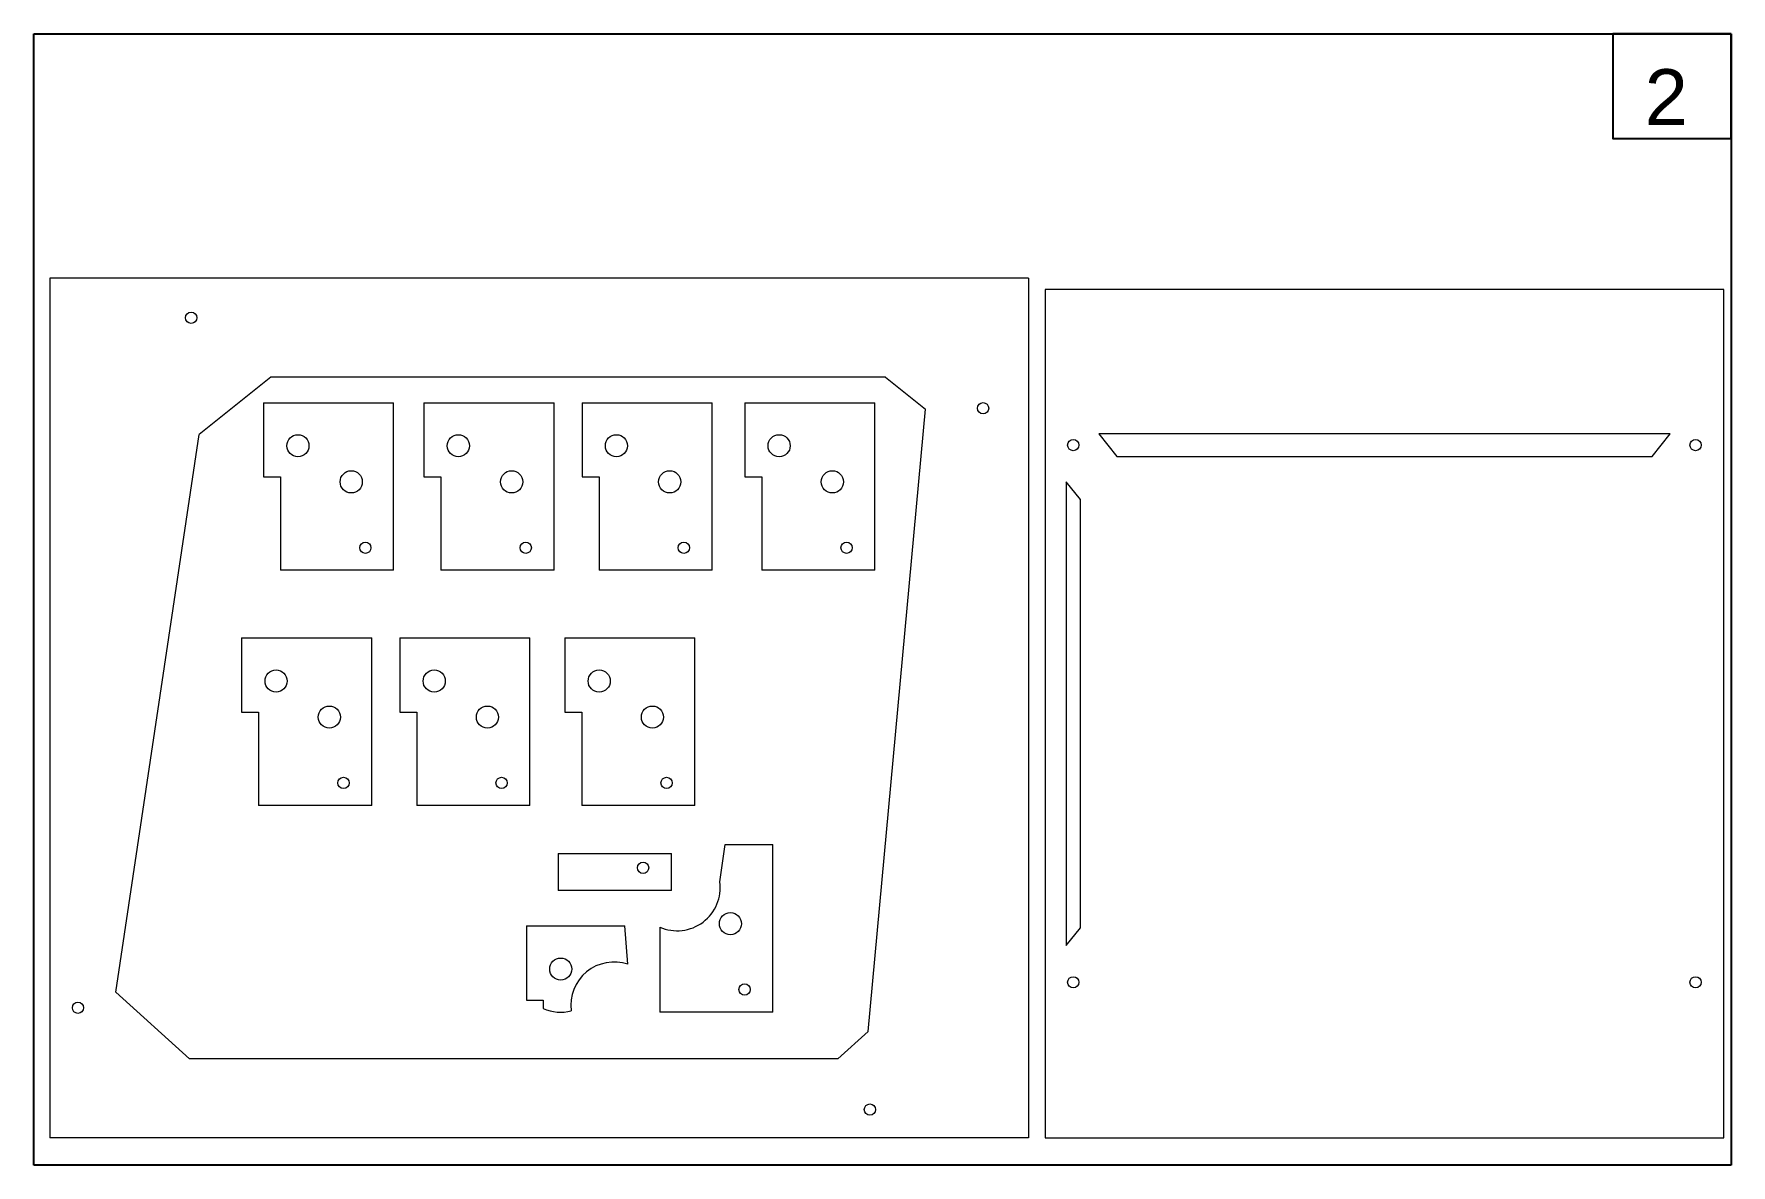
# Model space of a CAD drawing. Header units: millimetres. Extents: x 252 to 852, y 115 to 515.
import ezdxf

# ---------------------------------------------------------------- set-up
doc = ezdxf.new("R2010")
doc.units = ezdxf.units.MM
doc.styles.get("Standard").update_dxf_attribs({"font": 'Arial.ttf'})

msp = doc.modelspace()

# ---------------------------------------------------------------- linework, layer by layer
for p, q in [((252.19, 115.18), (252.19, 515.18)), ((252.19, 515.18), (852.19, 515.18)), ((852.19, 515.18), (852.19, 115.18)), ((852.19, 115.18), (252.19, 115.18))]:
    msp.add_line(p, q)
at = {"color": 7, "linetype": 'Continuous', "lineweight": 15}
for p, q in [((603.76, 428.8), (257.76, 428.8)), ((257.76, 428.8), (257.76, 124.8)), ((603.76, 428.8), (603.76, 124.8)), ((849.64, 424.8), (609.64, 424.8)), ((609.64, 424.8), (609.64, 124.8)), ((849.64, 124.8), (849.64, 424.8)), ((335.94, 393.8), (310.62, 373.55)), ((553.2, 393.8), (335.94, 393.8)), ((553.2, 393.8), (567.42, 382.43)), ((333.35, 384.77), (379.35, 384.77)), ((333.35, 384.77), (333.35, 358.53)), ((379.35, 325.5), (379.35, 384.77)), ((390.06, 384.77), (436.06, 384.77)), ((390.06, 384.77), (390.06, 358.53)), ((436.06, 325.5), (436.06, 384.77)), ((445.96, 384.77), (491.96, 384.77)), ((445.96, 384.77), (445.96, 358.53)), ((491.96, 325.5), (491.96, 384.77)), ((503.48, 384.77), (549.48, 384.77)), ((503.48, 384.77), (503.48, 358.53)), ((549.48, 325.5), (549.48, 384.77)), ((547.07, 162.43), (567.42, 382.43)), ((281.08, 176.31), (310.62, 373.55)), ((628.64, 373.8), (635.04, 365.8)), ((830.64, 373.8), (628.64, 373.8)), ((824.24, 365.8), (830.64, 373.8)), ((635.04, 365.8), (824.24, 365.8)), ((333.35, 358.53), (339.35, 358.53)), ((339.35, 358.53), (339.35, 325.5)), ((390.06, 358.53), (396.06, 358.53)), ((396.06, 358.53), (396.06, 325.5)), ((445.96, 358.53), (451.96, 358.53)), ((451.96, 358.53), (451.96, 325.5)), ((503.48, 358.53), (509.48, 358.53)), ((509.48, 358.53), (509.48, 325.5)), ((617.14, 356.8), (617.14, 192.8)), ((622.14, 350.55), (617.14, 356.8)), ((622.14, 199.05), (622.14, 350.55)), ((379.35, 325.5), (339.35, 325.5)), ((436.06, 325.5), (396.06, 325.5)), ((491.96, 325.5), (451.96, 325.5)), ((549.48, 325.5), (509.48, 325.5)), ((325.62, 301.58), (371.62, 301.58)), ((325.62, 301.58), (325.62, 275.34)), ((371.62, 242.32), (371.62, 301.58)), ((381.52, 301.58), (427.52, 301.58)), ((381.52, 301.58), (381.52, 275.34)), ((427.52, 242.32), (427.52, 301.58)), ((439.85, 301.58), (485.85, 301.58)), ((439.85, 301.58), (439.85, 275.34)), ((485.85, 242.32), (485.85, 301.58)), ((325.62, 275.34), (331.62, 275.34)), ((331.62, 275.34), (331.62, 242.32)), ((381.52, 275.34), (387.52, 275.34)), ((387.52, 275.34), (387.52, 242.32)), ((439.85, 275.34), (445.85, 275.34)), ((445.85, 275.34), (445.85, 242.32)), ((371.62, 242.32), (331.62, 242.32)), ((427.52, 242.32), (387.52, 242.32)), ((485.85, 242.32), (445.85, 242.32)), ((494.71, 215.32), (496.53, 228.53)), ((496.53, 228.53), (513.43, 228.53)), ((513.43, 169.26), (513.43, 228.53)), ((437.55, 225.3), (477.55, 225.3)), ((437.55, 225.3), (437.55, 212.3)), ((477.55, 212.3), (477.55, 225.3)), ((477.55, 212.3), (437.55, 212.3)), ((426.27, 199.73), (461.11, 199.73)), ((426.27, 199.73), (426.27, 173.49)), ((462.17, 186.17), (461.11, 199.73)), ((473.43, 199.35), (473.43, 169.26)), ((617.14, 192.8), (622.14, 199.05)), ((281.08, 176.31), (307.2, 152.8)), ((426.27, 173.49), (432.27, 173.49)), ((432.27, 173.49), (432.27, 170.56)), ((513.43, 169.26), (473.43, 169.26)), ((536.37, 152.8), (547.07, 162.43)), ((536.37, 152.8), (307.2, 152.8)), ((603.76, 124.8), (257.76, 124.8)), ((609.64, 124.8), (849.64, 124.8))]:
    msp.add_line(p, q, dxfattribs=at)
msp.add_lwpolyline([(852.19, 515.18), (810.41, 515.18), (810.41, 478.21), (852.19, 478.21)], close=True)
for centre, radius in [((307.76, 414.8), 2), ((587.76, 382.8), 2), ((345.52, 369.53), 3.91), ((402.23, 369.53), 3.91), ((458.13, 369.53), 3.91), ((515.65, 369.53), 3.91), ((619.64, 369.8), 2), ((839.64, 369.8), 2), ((364.35, 356.78), 3.92), ((421.06, 356.78), 3.92), ((476.96, 356.78), 3.92), ((534.48, 356.78), 3.92), ((369.35, 333.5), 2), ((426.06, 333.5), 2), ((481.96, 333.5), 2), ((539.48, 333.5), 2), ((337.79, 286.34), 3.91), ((393.69, 286.34), 3.91), ((452.02, 286.34), 3.91), ((356.62, 273.59), 3.92), ((412.52, 273.59), 3.92), ((470.85, 273.59), 3.92), ((361.62, 250.32), 2), ((417.52, 250.32), 2), ((475.85, 250.32), 2), ((467.55, 220.3), 2), ((498.43, 200.54), 3.92), ((438.44, 184.49), 3.91), ((619.64, 179.8), 2), ((839.64, 179.8), 2), ((503.43, 177.26), 2), ((267.76, 170.8), 2), ((547.76, 134.8), 2)]:
    msp.add_circle(centre, radius, dxfattribs=at)
for centre, start, end in [((479.6, 213.29), 246.11879, 7.64788), ((457.27, 171.74), 71.23168, 187.64788), ((438.44, 184.49), 246.11879, 284.1474)]:
    msp.add_arc(centre, 15.24, start, end, dxfattribs=at)

# ---------------------------------------------------------------- texts
msp.add_text('2', height=19.71).set_placement((821.62, 482.99))

doc.saveas('drawing.dxf')
